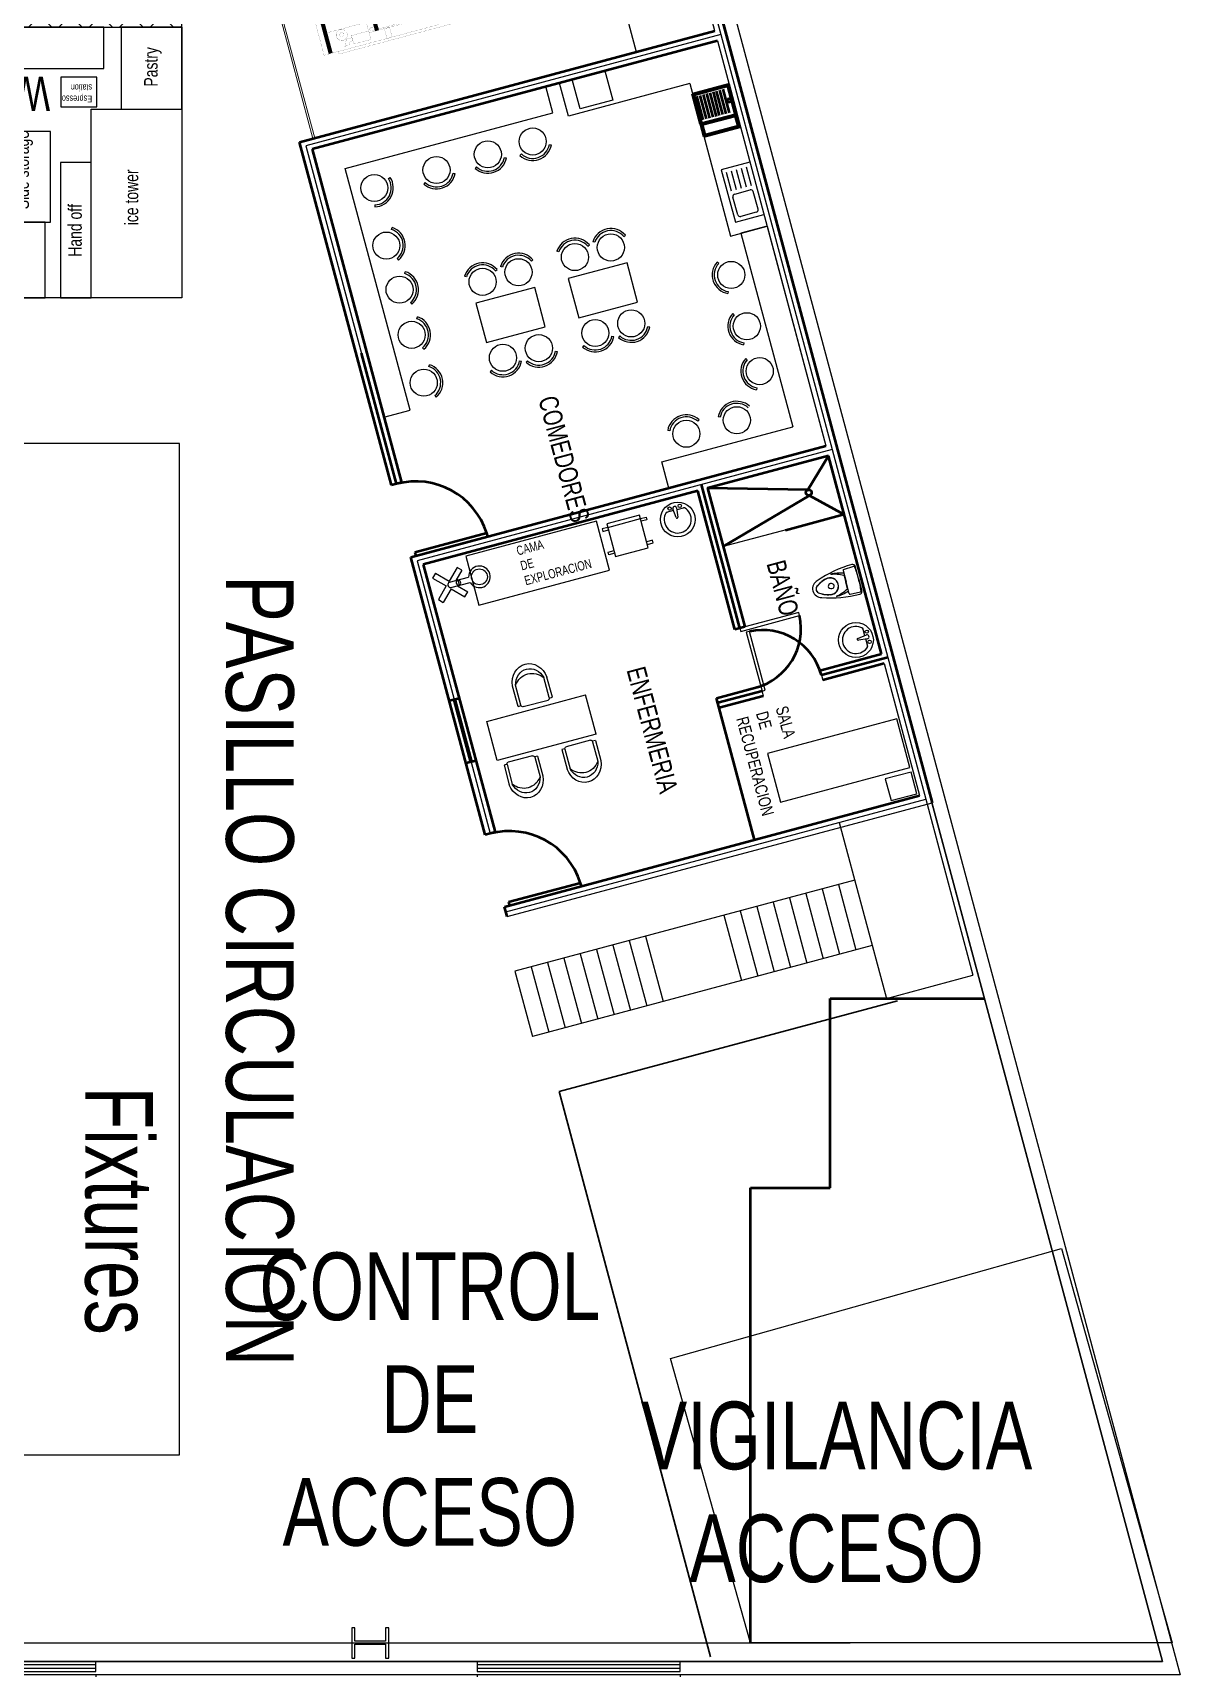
# Model space of a CAD drawing. Header units: millimetres. Extents: x 1263 to 2085, y 1308 to 1444.
# Drawn here: x 1420.18 to 1437.14, y 1354.99 to 1379.16 of the extents above; entities that cross this region are included whole.
import ezdxf
from ezdxf.lldxf.tags import DXFTag

# ---------------------------------------------------------------- set-up
doc = ezdxf.new("R2010")
doc.units = ezdxf.units.MM
doc.linetypes.add('DASHDOT', pattern=[25.4, 12.7, -6.35, 0, -6.35])
for name, color, linetype in [('1- 2', 223, 'Continuous'), ('1- muro de carga', 5, 'Continuous'), ('DIM GENERAL', 1, 'Continuous'), ('ejes', 140, 'DASHDOT'), ('LINEA LIMITE DE ZONIFICACION', 2, 'Continuous'), ('Mezanine', 6, 'Continuous'), ('mobiliario', 8, 'Continuous'), ('MUEBLES', 43, 'Continuous')]:
    doc.layers.add(name, color=color, linetype=linetype)
doc.layers.add('muros', color=5, linetype='Continuous', lineweight=50)
doc.styles.add('ARRAY BASE$0$Standard', font='arial.ttf')
doc.styles.add('ARRAY BASE$0$STYLE1', font='swissc.ttf', dxfattribs={"width": 0.9})
doc.styles.get("Standard").update_dxf_attribs({"font": 'arial.ttf'})
doc.styles.add('TEXTO GENERAL', font='swissc.ttf', dxfattribs={"width": 0.9, "height": 1})
doc.styles.add('TEXTOS', font='romans.shx')
tags = doc.linetypes.add('ARRAY BASE$0$CACHE', pattern=[0.24, 0.12, -0.12]).pattern_tags.tags
tags[6:7] = [DXFTag(74, 4), DXFTag(75, 0), DXFTag(340, '0'), DXFTag(46, 1.0), DXFTag(50, 0.0), DXFTag(44, 0.0), DXFTag(45, 0.0)]
tags[4:5] = [DXFTag(74, 4), DXFTag(75, 0), DXFTag(340, '0'), DXFTag(46, 1.0), DXFTag(50, 0.0), DXFTag(44, 0.0), DXFTag(45, 0.0)]
doc.dimstyles.new('DIM-75P', dxfattribs={"dimtxt": 0.3, "dimasz": 0.3, "dimexe": 0.0675, "dimexo": 0.0468, "dimgap": 0.0375, "dimtad": 0, "dimtih": 1, "dimtoh": 1, "dimzin": 0, "dimdsep": 46, "dimtxsty": 'TEXTOS', "dimcen": 0.3, "dimclrd": 1, "dimclre": 1, "dimclrt": 2, "dimadec": 0, "dimazin": 0, "dimtfac": 1, "dimtmove": 1, "dimatfit": 3, "dimldrblk": 'flecha', "dimfxl": 0.045, "dimtolj": 1, "dimtzin": 0, "dimlwd": -1, "dimlwe": -1, "dimarcsym": 0})

# ---------------------------------------------------------------- blocks, each defined once
blk = doc.blocks.new('malla1x1')
at = {"color": 1, "linetype": 'Continuous', "ltscale": 0.01}
blk.add_lwpolyline([(80.173, 79.605), (0, 79.605), (0, 0), (101.556, 0)], close=True, dxfattribs=at)
blk = doc.blocks.new('planta conjunto')
at = {"layer": '1- 2', "lineweight": 25}
blk.add_lwpolyline([(150.822, 0.502), (150.371, 0.502), (150.371, 0.699), (150.324, 0.699), (150.324, 0.249), (150.371, 0.249), (150.371, 0.454), (150.822, 0.454), (150.822, 0.249), (150.869, 0.249), (150.869, 0.699), (150.822, 0.699), (150.822, 0.502)], dxfattribs=at)
blk.add_lwpolyline([(150.822, 0.502), (150.371, 0.502), (150.371, 0.699), (150.324, 0.699), (150.324, 0.249), (150.371, 0.249), (150.371, 0.454), (150.822, 0.454), (150.822, 0.249), (150.869, 0.249), (150.869, 0.699), (150.822, 0.699), (150.822, 0.502)], dxfattribs=at)
at = {"layer": '1- muro de carga', "lineweight": 25}
blk.add_lwpolyline([(0, 0), (0, 80), (141.082, 80), (162.567, 0)], close=True, dxfattribs=at)
blk.add_lwpolyline([(6.09, 0.197), (0.197, 0.197), (0.197, 79.803), (140.923, 79.803), (162.306, 0.197), (7.291, 0.197)], dxfattribs=at)
at = {"layer": 'ejes'}
blk.add_line((-8.01, 0.474), (162.449, 0.474), dxfattribs=at)
blk.add_blockref('malla1x1', (60.75, 0.197))
blk = doc.blocks.new('*D52')
at = {"layer": 'Defpoints', "color": 0, "ltscale": 0.01, "transparency": 16777216}
for p in [(1.5, 1.243), (-1.5, 0.15), (1.5, 0.15)]:
    blk.add_point(p, dxfattribs=at)
at = {"layer": 'DIM GENERAL', "color": 1, "ltscale": 0.01, "transparency": 16777216}
for p, q in [((-1.5, 0.197), (-1.5, 1.31)), ((-1.4, 1.243), (-0.138, 1.243)), ((1.4, 1.243), (0.137, 1.243)), ((1.5, 0.197), (1.5, 1.31))]:
    blk.add_line(p, q, dxfattribs=at)
for points in [[(-1.4, 1.226), (-1.4, 1.26), (-1.5, 1.243)], [(1.4, 1.226), (1.4, 1.26), (1.5, 1.243)]]:
    blk.add_solid(points, dxfattribs=at)
at = {"layer": 'DIM GENERAL', "color": 2, "ltscale": 0.01, "transparency": 16777216, "insert": (0, 1.243), "char_height": 0.2, "attachment_point": 5, "rotation": 90, "style": 'TEXTOS'}
blk.add_mtext('\\A1;3.00', dxfattribs=at)
blk = doc.blocks.new('flecha')
at = {"ltscale": 6}
for points in [[(-0.021, 0.03), (-0.106, 0.13), (-0.124, 0.055), (-0.124, 0.212)], [(-0.021, -0.03), (-0.106, -0.13), (-0.124, -0.055), (-0.124, -0.212)]]:
    blk.add_hatch(color=256, dxfattribs=at).paths.add_polyline_path(points)
for p, q in [((0.009, -0.017), (-0.137, 0.242)), ((0.009, 0.017), (-0.137, -0.242)), ((-0.127, 0.244), (-0.127, 0.025)), ((-0.127, 0.025), (-0.104, 0.122)), ((0, 0), (-0.104, 0.122)), ((0, 0), (-0.104, -0.122)), ((-0.127, -0.025), (-0.127, -0.244)), ((-0.127, -0.025), (-0.104, -0.122))]:
    blk.add_line(p, q, dxfattribs=at)
for points in [[(-0.021, 0.03), (-0.106, 0.13), (-0.124, 0.055), (-0.124, 0.212)], [(-0.021, -0.03), (-0.106, -0.13), (-0.124, -0.055), (-0.124, -0.212)]]:
    blk.add_lwpolyline(points, close=True, dxfattribs=at)
blk = doc.blocks.new('ARRAY BASE$0$KIOSKO DE ARMADO')
h = blk.add_hatch()
h.set_pattern_fill('ANSI37', color=256, scale=0.1, angle=180)
h.set_pattern_definition([(225, (2482.8771, 1339.67897), (0.224506403, -0.224506403), []), (315, (2482.8771, 1339.67897), (0.224506403, 0.224506403), [])])
h.paths.add_polyline_path([(7.2, 10), (0, 10), (0, 4), (7.2, 4)])
for points in [[(7.2, 10), (0, 10), (0, 4), (7.2, 4)], [(0, 4), (7.2, 4), (7.2, 0), (0, 0)], [(7.2, 4), (7.2, 0), (0, 0), (0, 4)], [(6.05, 3.39), (6.05, 4), (0, 4), (0, 3.39)], [(6.303, 2.79), (7.2, 2.79), (7.2, 4), (6.303, 4)], [(5.943, 2.825), (5.943, 3.265), (5.413, 3.265), (5.413, 2.825)], [(2.26, 2.12), (2.26, 2.84), (0, 2.84), (0, 2.12)], [(2.68, 2.78), (2.26, 2.78), (2.26, 2.12), (2.68, 2.12)], [(5.86, 2.79), (7.2, 2.79), (7.2, 0), (5.86, 0)], [(4.53, 2.46), (4.53, 1.12), (5.26, 1.12), (5.26, 2.46)], [(2.43, 1.12), (2.43, 2.12), (0, 2.12), (0, 1.12)], [(2.43, 1.96), (2.43, 1.12), (4.53, 1.12), (4.53, 1.96)], [(5.41, 0), (5.86, 0), (5.86, 2), (5.41, 2)], [(5.18, 0), (5.18, 1.12), (0, 1.12), (0, 0)]]:
    blk.add_lwpolyline(points, close=True)
at = {"attachment_point": 1, "style": 'TEXTO GENERAL'}
for s, insert, char_height, rotation in [('Kiosko Zenith/LSK', (4.722, 6.152), 0.50733, 180), ('Pastry', (6.643, 3.123), 0.2, 90), ('WIP/Empaque', (5.255, 2.761), 0.50733, 180), ('Espresso\\Pstation', (5.875, 2.891), 0.1, 180), ('Hand sink', (2.424, 2.218), 0.1, 90), ('Comp sink', (1.604, 2.382), 0.2, 180), ('Side storage', (4.741, 1.31), 0.2, 90), ('Storage moduls', (1.942, 1.518), 0.2, 180), ('ice tower', (6.357, 1.074), 0.2, 90), ('Hand off', (5.522, 0.609), 0.2, 90), ('Cold berverage', (3.448, 0.377), 0.2, 180)]:
    blk.add_mtext_dynamic_manual_height_columns(s, width=3.63915, gutter_width=2.537, heights=[0], dxfattribs=dict(at, insert=insert, char_height=char_height, rotation=rotation))
at = {"insert": (2.791, 1.689), "char_height": 0.2, "attachment_point": 1, "style": 'TEXTO GENERAL'}
blk.add_mtext_dynamic_manual_height_columns('Warming & brew', width=3.63915, gutter_width=2.537, heights=[0], dxfattribs=at)
blk = doc.blocks.new('10')
blk.add_blockref('ARRAY BASE$0$KIOSKO DE ARMADO', (-7.021, -38.48))
blk = doc.blocks.new('ARRAY BASE$0$MONTACARGA 1')
at = {"lineweight": 100, "const_width": 0.00187}
for points in [[(9782.598, 92.797), (9782.598, 92.835), (9780.327, 92.835), (9780.327, 92.535), (9781.063, 92.535)], [(9780.28, 92.589), (9780.28, 91.777)], [(9780.564, 92.452), (9781.063, 92.452)], [(9781.033, 92.449), (9781.033, 91.917)], [(9782.714, 92.486), (9782.091, 92.486), (9782.091, 91.88), (9782.714, 91.88)], [(9780.411, 91.97), (9780.308, 91.97)], [(9780.564, 91.916), (9781.063, 91.916)], [(9782.598, 91.57), (9782.598, 91.532), (9780.327, 91.532), (9780.327, 91.832), (9781.063, 91.832)], [(9782.149, 91.842), (9782.437, 91.842), (9782.437, 91.721), (9782.149, 91.721)]]:
    blk.add_lwpolyline(points, dxfattribs=at)
at = {"lineweight": 100}
for points in [[(9780.205, 92.589, 0.00187, 0.00187, 0), (9780.205, 91.777, 0.00187, 0.00187, 0), (9780.306, 91.777, 0.00187, 0.00187, 0), (9780.306, 92.589, 0.00187, 0.00187, 0), (9779.265, 92.589, 0.00187, 0.00187, 0.414), (9779.217, 92.542, 0.00187, 0.00187, 0.414), (9779.265, 92.494, 0.00187, 0.00187, 0), (9780.205, 92.494, 0, 0, 0)], [(9781.277, 92.577, 0.00187, 0.00187, 0), (9781.063, 92.577, 0.00187, 0.00187, 0), (9781.063, 92.627, 0.00187, 0.00187, 0), (9781.277, 92.627, 0, 0, 0), (9781.277, 91.738, 0, 0, 0)], [(9781.277, 91.788, 0.00187, 0.00187, 0), (9781.063, 91.788, 0.00187, 0.00187, 0), (9781.063, 91.738, 0.00187, 0.00187, 0), (9781.953, 91.738, 0.00187, 0.00187, 0), (9781.953, 92.627, 0.00187, 0.00187, 0), (9781.277, 92.627, 0, 0, 0)], [(9780.411, 92.445, 0.00187, 0.00187, 0), (9780.308, 92.445, 0.00187, 0.00187, 0), (9780.308, 92.347, 0.00187, 0.00187, 0), (9780.411, 92.347, 0, 0, 0)], [(9780.411, 91.921, 0.00187, 0.00187, 0), (9780.411, 92.445, 0.00187, 0.00187, 0), (9780.492, 92.445, 0.00187, 0.00187, 0), (9780.492, 91.921, 0.00187, 0.00187, 0), (9780.308, 91.921, 0.00187, 0.00187, 0), (9780.308, 92.018, 0.00187, 0.00187, 0), (9780.411, 92.018, 0, 0, 0)]]:
    blk.add_lwpolyline(points, format="xyseb", dxfattribs=at)
at = {"lineweight": 100, "const_width": 0.00187}
for points in [[(9782.817, 91.57), (9782.817, 92.796), (9781.064, 92.796), (9781.064, 91.57)], [(9782.088, 92.646), (9781.302, 92.646), (9781.302, 91.719), (9782.088, 91.719)], [(9781.777, 92.648), (9781.856, 92.648), (9781.856, 92.797), (9781.777, 92.797)], [(9782.087, 92.749), (9782.351, 92.749), (9782.351, 92.619), (9782.087, 92.619)], [(9782.422, 92.747), (9782.401, 92.705), (9782.354, 92.705), (9782.354, 92.652), (9782.437, 92.652), (9782.486, 92.747)], [(9781.777, 91.569), (9781.856, 91.569), (9781.856, 91.718), (9781.777, 91.718)]]:
    blk.add_lwpolyline(points, close=True, dxfattribs=at)
for points in [[(9781.968, 92.626), (9782.042, 92.626, -0.413), (9782.065, 92.599, -0.362), (9782.042, 92.58), (9781.968, 92.58)], [(9780.331, 91.922), (9780.335, 91.879, 0.134), (9780.447, 91.832), (9780.54, 91.836, 0.259), (9780.564, 91.869), (9780.564, 92.502, 0.388), (9780.527, 92.535, 0.001), (9780.447, 92.535, 0.071), (9780.415, 92.531, 0.105), (9780.331, 92.485), (9780.331, 92.445)], [(9780.203, 91.871), (9779.262, 91.871, 0.414214), (9779.215, 91.824, 0.414), (9779.262, 91.777), (9780.203, 91.777)], [(9781.968, 91.785), (9782.042, 91.785, -0.412), (9782.065, 91.757, -0.362), (9782.042, 91.738), (9781.968, 91.738)], [(9782.145, 91.838, 0.256), (9782.114, 91.777, 0.256), (9782.149, 91.723)], [(9782.222, 91.728, 0.233), (9782.248, 91.785, 0.238), (9782.218, 91.837)]]:
    blk.add_lwpolyline(points, format="xyb", dxfattribs=at)
at = {"lineweight": 100}
for points in [[(9781.969, 91.719), (9781.969, 92.646)], [(9782.714, 92.796), (9782.714, 91.57)], [(9780.411, 92.396), (9780.308, 92.396)]]:
    blk.add_lwpolyline(points, dxfattribs=at)
at = {"lineweight": 100, "const_width": 0.00187}
for points in [[(9782.512, 92.491, 0.325), (9782.57, 92.571, 0.414), (9782.486, 92.655, 0.414), (9782.402, 92.571, 0.414)], [(9782.502, 92.541, 0.275), (9782.52, 92.575, 0.381), (9782.482, 92.605, 0.381), (9782.452, 92.567, 0.381)], [(9780.511, 92.452, 0.413), (9780.533, 92.474, 0.415), (9780.511, 92.495, 0.414), (9780.489, 92.474, 0.414)], [(9780.489, 91.894, 0.414), (9780.511, 91.872, 0.414), (9780.533, 91.894, 0.414), (9780.511, 91.915, 0.414)], [(9782.181, 91.73, 0.414), (9782.233, 91.781, 0.414), (9782.181, 91.833, 0.414), (9782.13, 91.781, 0.414)], [(9782.523, 91.614, 0.414), (9782.573, 91.663, 0.414), (9782.523, 91.713, 0.414), (9782.473, 91.663, 0.414)]]:
    blk.add_lwpolyline(points, format="xyb", close=True, dxfattribs=at)
blk = doc.blocks.new('ARRAY BASE$0$PUERTA TRANSICION')
at = {"color": 1}
for points in [[(-1.5, 0), (1.5, 0), (1.5, 0.15), (-1.5, 0.15)], [(1.5, 0.05), (1.5, 0.1), (-1.5, 0.1), (-1.5, 0.05)]]:
    blk.add_lwpolyline(points, close=True, dxfattribs=at)
at = {"color": 2, "ltscale": 0.01, "insert": (0.263, 1.323), "char_height": 0.2, "attachment_point": 1, "rotation": 90}
blk.add_mtext_dynamic_manual_height_columns('H=3.00', width=0.44515, gutter_width=12.5, heights=[0], dxfattribs=at)
at = {"insert": (-0.529, 0.563), "char_height": 0.2, "attachment_point": 1, "style": 'ARRAY BASE$0$Standard'}
blk.add_mtext_dynamic_manual_height_columns('\\pxqc;PUERTA', width=1.32555, gutter_width=13.918, heights=[0.278], dxfattribs=at)
at = {"layer": 'DIM GENERAL', "ltscale": 0.01}
dim = blk.add_linear_dim(base=(1.5, 1.243), p1=(-1.5, 0.15), p2=(1.5, 0.15), angle=180, dimstyle='DIM-75P', dxfattribs=at)
dim.commit()
dim.dimension.update_dxf_attribs({"geometry": '*D52', "text_midpoint": (0, 1.243)})

msp = doc.modelspace()

# ---------------------------------------------------------------- linework, layer by layer
at = {"color": 5}
for p, q in [((1430.29538, 1379.04524), (1431.90006, 1373.0565)), ((1432.76204, 1369.83956), (1433.28474, 1367.8888)), ((1431.81405, 1369.74084), (1431.85287, 1369.59595)), ((1430.93625, 1369.50563), (1430.97508, 1369.36074))]:
    msp.add_line(p, q, dxfattribs=at)
for p, q in [((1428.15187, 1378.47089), (1428.20017, 1378.48383)), ((1428.20017, 1378.48383), (1428.63484, 1378.6003)), ((1428.63484, 1378.6003), (1428.7513, 1378.16564)), ((1427.86636, 1377.98028), (1427.76283, 1378.36665)), ((1428.09448, 1377.9309), (1427.96333, 1378.42037)), ((1429.8879, 1378.41144), (1428.09448, 1377.9309)), ((1428.26834, 1378.03623), (1428.15187, 1378.47089)), ((1429.8879, 1378.41144), (1430.49159, 1376.15843)), ((1428.7513, 1378.16564), (1428.26834, 1378.03623)), ((1424.79654, 1377.15772), (1427.86636, 1377.98028)), ((1425.75417, 1373.5838), (1424.79654, 1377.15772)), ((1430.49159, 1376.15843), (1431.03023, 1376.30276)), ((1431.03023, 1376.30276), (1430.64386, 1376.19923)), ((1430.64386, 1376.19923), (1431.41016, 1373.33935)), ((1431.03023, 1376.30276), (1431.90006, 1373.0565)), ((1425.3678, 1373.48027), (1425.75417, 1373.5838)), ((1429.47687, 1372.82132), (1431.41016, 1373.33935)), ((1431.51369, 1372.95298), (1429.58039, 1372.43495)), ((1431.90006, 1373.0565), (1431.51369, 1372.95298)), ((1429.58039, 1372.43495), (1429.47687, 1372.82132)), ((1430.15192, 1372.4328), (1431.93888, 1372.91162)), ((1431.93888, 1372.91162), (1432.17182, 1372.04228)), ((1430.38244, 1371.57247), (1430.14951, 1372.44181)), ((1432.17182, 1372.04228), (1430.38244, 1371.57247))]:
    msp.add_line(p, q)
at = {"color": 7, "linetype": 'Continuous'}
for p, q in [((1430.77591, 1377.2519), (1430.35441, 1377.13896)), ((1430.35441, 1377.13896), (1430.56147, 1376.36622)), ((1430.50278, 1376.82298), (1430.4289, 1377.09869)), ((1430.57717, 1376.84291), (1430.50329, 1377.11862)), ((1430.65155, 1376.86284), (1430.57768, 1377.13855)), ((1430.72593, 1376.88278), (1430.65206, 1377.15848)), ((1430.80032, 1376.90271), (1430.72645, 1377.17841)), ((1430.55196, 1376.77995), (1430.78203, 1376.84159)), ((1430.8966, 1376.55449), (1430.82656, 1376.81588)), ((1430.59628, 1376.47402), (1430.52624, 1376.73541)), ((1430.56147, 1376.36622), (1430.98296, 1376.47916)), ((1430.87089, 1376.50995), (1430.64082, 1376.44831))]:
    msp.add_line(p, q, dxfattribs=at)
at = {"color": 85, "true_color": 0x58ba48}
for p, q in [((1431.4978, 1370.59692), (1430.6286, 1370.36402)), ((1430.6286, 1370.36402), (1430.6414, 1370.31568))]:
    msp.add_line(p, q, dxfattribs=at)
at = {"color": 31, "true_color": 0xfecc66}
msp.add_line((1430.72273, 1370.30252), (1430.95563, 1369.43333), dxfattribs=at)
msp.add_line((1430.72273, 1370.30252), (1430.95563, 1369.43333), dxfattribs=at)
at = {"color": 6}
msp.add_line((1432.79372, 1364.89169), (1434.07357, 1365.23462), dxfattribs=at)
at = {"color": 242, "linetype": 'ARRAY BASE$0$CACHE', "lineweight": 30, "true_color": 0xcd2027}
for p, q in [((1432.95622, 1364.85758), (1427.95755, 1363.51819)), ((1427.95755, 1363.51819), (1430.19615, 1355.16365))]:
    msp.add_line(p, q, dxfattribs=at)
at = {"lineweight": 5, "transparency": 33554559}
msp.add_lwpolyline([(1423.82746, 1379.53801), (1424.34509, 1377.60616), (1424.31612, 1377.5984), (1423.79848, 1379.53025)], close=True, dxfattribs=at)
msp.add_lwpolyline([(1419.99899, 1358.14748), (1422.34957, 1358.14748), (1422.34957, 1373.09079), (1419.99899, 1373.09079)], close=True)
msp.add_lwpolyline([(1429.60334, 1359.57155), (1435.37925, 1361.19602), (1437.01848, 1355.36765), (1430.78569, 1355.36765), (1429.60334, 1359.57155)])
at = {"color": 7, "linetype": 'Continuous'}
for centre, start, end in [((1430.79144, 1376.80647), 14.999996, 104.999991), ((1430.56137, 1376.74482), 104.999991, 194.999946), ((1430.86148, 1376.54508), 284.999928, 14.999924), ((1430.63141, 1376.48343), 194.999946, 284.999928)]:
    msp.add_arc(centre, 0.03636, start, end, dxfattribs=at)
at = {"layer": '1- muro de carga', "lineweight": 25}
msp.add_lwpolyline([(1274.5697, 1354.89372), (1274.5697, 1434.89372), (1415.65193, 1434.89372), (1437.13692, 1354.89372)], close=True, dxfattribs=at)
msp.add_lwpolyline([(1280.65975, 1355.0912), (1274.76717, 1355.0912), (1274.76717, 1434.69625), (1415.49241, 1434.69625), (1436.87568, 1355.0912), (1281.8604, 1355.0912)], dxfattribs=at)
at = {"layer": 'Mezanine', "color": 6, "ltscale": 2}
for p, q in [((1428.70491, 1385.27073), (1430.34842, 1379.1371)), ((1430.34842, 1379.1371), (1424.21479, 1377.4936)), ((1430.34842, 1379.1371), (1430.77547, 1377.54332)), ((1430.77547, 1377.54332), (1431.17664, 1376.04614)), ((1431.17664, 1376.04614), (1431.99192, 1373.00347)), ((1431.99192, 1373.00347), (1425.85829, 1371.35997)), ((1431.99192, 1373.00347), (1432.61308, 1370.68525)), ((1425.85829, 1371.35997), (1426.40828, 1369.30738)), ((1432.61308, 1370.68525), (1433.3766, 1367.83577)), ((1426.40828, 1369.30738), (1426.65522, 1368.38577)), ((1426.65522, 1368.38577), (1426.93886, 1367.32723)), ((1427.17052, 1366.17286), (1433.3766, 1367.83577)), ((1433.3766, 1367.83577), (1434.07357, 1365.23462))]:
    msp.add_line(p, q, dxfattribs=at)
at = {"layer": 'Mezanine', "ltscale": 2}
for p, q in [((1424.21479, 1377.4936), (1425.55484, 1372.49246)), ((1432.09675, 1367.49283), (1432.79372, 1364.89169)), ((1432.32553, 1366.639), (1427.30272, 1365.29314)), ((1431.60109, 1366.44489), (1431.85991, 1365.47896)), ((1431.84257, 1366.50959), (1432.10139, 1365.54367)), ((1432.08405, 1366.5743), (1432.34287, 1365.60837)), ((1430.63516, 1366.18607), (1430.89398, 1365.22014)), ((1430.87664, 1366.25077), (1431.13546, 1365.28485)), ((1431.11812, 1366.31548), (1431.37694, 1365.34955)), ((1431.3596, 1366.38018), (1431.61842, 1365.41426)), ((1430.39368, 1366.12136), (1430.6525, 1365.15544)), ((1432.58435, 1365.67308), (1427.56154, 1364.32722)), ((1428.7516, 1365.68137), (1429.01042, 1364.71544)), ((1428.99309, 1365.74608), (1429.25191, 1364.78015)), ((1429.23457, 1365.81078), (1429.49339, 1364.84485)), ((1428.02716, 1365.48726), (1428.28598, 1364.52133)), ((1428.26864, 1365.55196), (1428.52746, 1364.58604)), ((1428.51012, 1365.61667), (1428.76894, 1364.65074)), ((1427.30272, 1365.29314), (1427.56154, 1364.32722)), ((1427.5442, 1365.35785), (1427.80302, 1364.39192)), ((1427.78568, 1365.42255), (1428.0445, 1364.45663))]:
    msp.add_line(p, q, dxfattribs=at)
at = {"layer": 'Mezanine', "color": 7, "ltscale": 2}
for p, q in [((1426.90139, 1371.71712), (1425.83888, 1371.43242)), ((1428.28608, 1366.54941), (1427.22356, 1366.26471))]:
    msp.add_line(p, q, dxfattribs=at)
at = {"layer": 'Mezanine', "color": 85, "ltscale": 2, "true_color": 0x58ba48}
for p, q in [((1430.6414, 1370.31568), (1431.51074, 1370.54862)), ((1431.51074, 1370.54862), (1431.4978, 1370.59692))]:
    msp.add_line(p, q, dxfattribs=at)
at = {"layer": 'Mezanine', "color": 31, "ltscale": 2, "true_color": 0xfecc66}
for p, q in [((1430.77102, 1370.31546), (1430.72273, 1370.30252)), ((1431.00396, 1369.44613), (1430.77102, 1370.31546)), ((1430.95566, 1369.43319), (1431.00396, 1369.44613))]:
    msp.add_line(p, q, dxfattribs=at)
at = {"layer": 'Mezanine', "color": 5, "ltscale": 2}
msp.add_line((1427.18994, 1366.10041), (1433.46845, 1367.78274), dxfattribs=at)
at = {"layer": 'Mezanine', "color": 7, "ltscale": 2}
msp.add_lwpolyline([(1430.25656, 1379.19013), (1429.4801, 1382.08791), (1428.32099, 1381.77733), (1429.09745, 1378.87955)], close=True, dxfattribs=at)
at = {"layer": 'mobiliario', "color": 7}
for p, q in [((1427.1495, 1377.32143), (1427.17902, 1377.31613)), ((1427.39918, 1377.37126), (1427.379, 1377.34906)), ((1427.81343, 1377.51211), (1427.84296, 1377.50681)), ((1426.39154, 1377.09028), (1426.42107, 1377.08498)), ((1426.73525, 1377.18059), (1426.71507, 1377.15839)), ((1425.43461, 1377.00831), (1425.45952, 1377.02502)), ((1425.9773, 1376.94944), (1425.95712, 1376.92724)), ((1425.23454, 1376.6192), (1425.23544, 1376.58921)), ((1425.48015, 1376.25595), (1425.48928, 1376.28453)), ((1428.48375, 1376.06596), (1428.45517, 1376.07509)), ((1428.91292, 1376.15111), (1428.93584, 1376.17046)), ((1425.56529, 1375.82678), (1425.58464, 1375.80386)), ((1427.95254, 1375.92362), (1427.92396, 1375.93276)), ((1428.38171, 1376.00877), (1428.40463, 1376.02812)), ((1425.67536, 1375.60359), (1425.68449, 1375.63217)), ((1427.01704, 1375.64311), (1427.03997, 1375.66246)), ((1427.11908, 1375.7003), (1427.09051, 1375.70943)), ((1427.54825, 1375.78545), (1427.57118, 1375.8048)), ((1428.96105, 1375.76306), (1428.09172, 1375.53012)), ((1428.96105, 1375.76306), (1428.09172, 1375.53012)), ((1429.11634, 1375.1835), (1428.96105, 1375.76306)), ((1429.11634, 1375.1835), (1428.96105, 1375.76306)), ((1430.31536, 1375.75235), (1430.29316, 1375.77253)), ((1426.58787, 1375.55796), (1426.5593, 1375.5671)), ((1427.59639, 1375.3974), (1426.72706, 1375.16446)), ((1427.59639, 1375.3974), (1426.72706, 1375.16446)), ((1427.75168, 1374.81784), (1427.59639, 1375.3974)), ((1427.75168, 1374.81784), (1427.59639, 1375.3974)), ((1428.09172, 1375.53012), (1428.24701, 1374.95056)), ((1428.09172, 1375.53012), (1428.24701, 1374.95056)), ((1425.7605, 1375.17442), (1425.77985, 1375.1515)), ((1426.72706, 1375.16446), (1426.88235, 1374.5849)), ((1426.72706, 1375.16446), (1426.88235, 1374.5849)), ((1428.24701, 1374.95056), (1429.11634, 1375.1835)), ((1428.24701, 1374.95056), (1429.11634, 1375.1835)), ((1430.4562, 1375.33811), (1430.4509, 1375.30858)), ((1425.85408, 1374.93659), (1425.86321, 1374.96517)), ((1430.54651, 1374.9944), (1430.52431, 1375.01458)), ((1426.88235, 1374.5849), (1427.75168, 1374.81784)), ((1426.88235, 1374.5849), (1427.75168, 1374.81784)), ((1428.73747, 1374.68103), (1428.767, 1374.67574)), ((1428.85444, 1374.68253), (1428.83426, 1374.66033)), ((1429.26868, 1374.82337), (1429.29821, 1374.81808)), ((1425.93922, 1374.50742), (1425.95857, 1374.4845)), ((1427.90402, 1374.45771), (1427.93355, 1374.45241)), ((1428.32323, 1374.54019), (1428.30304, 1374.51799)), ((1430.68735, 1374.58015), (1430.68205, 1374.55062)), ((1426.03349, 1374.22893), (1426.04262, 1374.2575)), ((1426.95856, 1374.17453), (1426.93838, 1374.15233)), ((1427.37281, 1374.31537), (1427.40234, 1374.31008)), ((1427.48977, 1374.31687), (1427.46959, 1374.29467)), ((1430.73718, 1374.33047), (1430.71498, 1374.35065)), ((1430.87803, 1373.91622), (1430.87273, 1373.88669)), ((1426.11864, 1373.79976), (1426.13799, 1373.77683)), ((1430.0053, 1373.42178), (1430.02549, 1373.44398)), ((1430.33709, 1373.48083), (1430.30756, 1373.48613))]:
    msp.add_line(p, q, dxfattribs=at)
at = {"layer": 'mobiliario'}
msp.add_line((1429.59106, 1373.28093), (1429.56153, 1373.28623), dxfattribs=at)
at = {"layer": 'mobiliario', "color": 7}
for centre in [(1427.56735, 1377.55624), (1426.90342, 1377.36557), (1426.14547, 1377.13442), (1425.22696, 1376.86908), (1425.40403, 1376.01782), (1428.72188, 1375.98985), (1427.35721, 1375.62419), (1428.19067, 1375.84751), (1426.826, 1375.48185), (1430.50034, 1375.58418), (1425.59924, 1375.36546), (1425.77796, 1374.69846), (1428.4914, 1374.72517), (1429.02261, 1374.86751), (1430.73149, 1374.82623), (1427.65794, 1374.50185), (1427.12673, 1374.35951), (1425.95738, 1373.9908), (1430.92216, 1374.16229), (1429.83713, 1373.2368), (1430.58316, 1373.43669)]:
    msp.add_circle(centre, 0.2, dxfattribs=at)
for centre, radius, start, end in [((1426.90342, 1377.36557), 0.28, 227.725104, 349.831473), ((1426.90342, 1377.36557), 0.25, 227.725104, 349.831473), ((1427.56735, 1377.55624), 0.28, 227.725104, 349.831473), ((1427.56735, 1377.55624), 0.25, 227.725104, 349.831473), ((1426.14547, 1377.13442), 0.28, 227.725104, 349.831473), ((1426.14547, 1377.13442), 0.25, 227.725104, 349.831473), ((1425.22696, 1376.86908), 0.25, 271.73563, 33.841999), ((1425.22696, 1376.86908), 0.28, 271.73563, 33.841999), ((1425.40403, 1376.01782), 0.25, 310.168527, 72.274896), ((1425.40403, 1376.01782), 0.28, 310.168527, 72.274896), ((1428.19067, 1375.84751), 0.28, 40.168527, 162.274896), ((1428.19067, 1375.84751), 0.25, 40.168527, 162.274896), ((1428.72188, 1375.98985), 0.28, 40.168527, 162.274896), ((1428.72188, 1375.98985), 0.25, 40.168527, 162.274896), ((1427.35721, 1375.62419), 0.28, 40.168527, 162.274896), ((1427.35721, 1375.62419), 0.25, 40.168527, 162.274896), ((1425.59924, 1375.36546), 0.25, 310.168527, 72.274896), ((1425.59924, 1375.36546), 0.28, 310.168527, 72.274896), ((1426.826, 1375.48185), 0.28, 40.168527, 162.274896), ((1426.826, 1375.48185), 0.25, 40.168527, 162.274896), ((1430.50034, 1375.58418), 0.28, 137.725104, 259.831473), ((1430.50034, 1375.58418), 0.25, 137.725104, 259.831473), ((1425.77796, 1374.69846), 0.25, 310.168527, 72.274896), ((1425.77796, 1374.69846), 0.28, 310.168527, 72.274896), ((1430.73149, 1374.82623), 0.28, 137.725104, 259.831473), ((1430.73149, 1374.82623), 0.25, 137.725104, 259.831473), ((1428.4914, 1374.72517), 0.28, 227.725104, 349.831473), ((1428.4914, 1374.72517), 0.25, 227.725104, 349.831473), ((1429.02261, 1374.86751), 0.28, 227.725104, 349.831473), ((1429.02261, 1374.86751), 0.25, 227.725104, 349.831473), ((1427.65794, 1374.50185), 0.28, 227.725104, 349.831473), ((1427.65794, 1374.50185), 0.25, 227.725104, 349.831473), ((1425.95738, 1373.9908), 0.25, 310.168527, 72.274896), ((1425.95738, 1373.9908), 0.28, 310.168527, 72.274896), ((1427.12673, 1374.35951), 0.28, 227.725104, 349.831473), ((1427.12673, 1374.35951), 0.25, 227.725104, 349.831473), ((1430.92216, 1374.16229), 0.28, 137.725104, 259.831473), ((1430.92216, 1374.16229), 0.25, 137.725104, 259.831473), ((1430.58316, 1373.43669), 0.28, 47.725104, 169.831473), ((1430.58316, 1373.43669), 0.25, 47.725104, 169.831473), ((1429.83713, 1373.2368), 0.28, 47.725104, 169.831473), ((1429.83713, 1373.2368), 0.25, 47.725104, 169.831473)]:
    msp.add_arc(centre, radius, start, end, dxfattribs=at)
at = {"layer": 'MUEBLES', "color": 7}
for p, q in [((1429.14603, 1372.03377), (1428.66307, 1371.90436)), ((1429.27544, 1371.5508), (1429.14603, 1372.03377)), ((1429.64857, 1372.10133), (1429.53821, 1372.07176)), ((1429.68694, 1371.99981), (1429.63842, 1372.12819)), ((1429.69362, 1372.14298), (1429.71122, 1372.00631)), ((1429.80862, 1372.14421), (1429.6973, 1372.11439)), ((1428.66307, 1371.90436), (1428.79248, 1371.42139)), ((1428.79248, 1371.42139), (1429.27544, 1371.5508)), ((1432.16041, 1371.2312), (1432.3109, 1371.2801)), ((1432.3822, 1371.09551), (1432.3331, 1371.27875)), ((1432.15284, 1371.21727), (1432.19865, 1371.04633)), ((1432.16923, 1371.13832), (1432.1942, 1371.04514)), ((1432.21917, 1370.95196), (1432.1942, 1371.04514)), ((1432.24445, 1370.87539), (1432.19865, 1371.04633)), ((1432.3822, 1371.09551), (1432.43129, 1370.91228)), ((1432.25796, 1370.86711), (1432.41274, 1370.90001)), ((1432.37329, 1370.21303), (1432.50103, 1370.2632)), ((1432.47431, 1370.2527), (1432.44332, 1370.36267)), ((1432.51653, 1370.2082), (1432.38011, 1370.18884)), ((1432.51925, 1370.09323), (1432.48799, 1370.20415)), ((1427.81073, 1369.33785), (1427.7318, 1369.63243)), ((1427.85719, 1369.34344), (1427.77739, 1369.64125)), ((1426.88801, 1368.98547), (1428.34914, 1369.37698)), ((1427.35011, 1369.20757), (1427.26946, 1369.50855)), ((1427.39313, 1369.22596), (1427.3142, 1369.52054)), ((1427.42625, 1369.20377), (1427.79314, 1369.30208)), ((1427.81201, 1369.33134), (1427.85719, 1369.34344)), ((1428.50443, 1368.79742), (1428.34914, 1369.37698)), ((1427.35011, 1369.20757), (1427.39485, 1369.21956)), ((1427.04331, 1368.40591), (1426.88801, 1368.98547)), ((1428.50443, 1368.79742), (1427.04331, 1368.40591)), ((1428.04105, 1368.58184), (1427.99678, 1368.56998)), ((1428.04231, 1368.57546), (1428.11966, 1368.28676)), ((1428.4191, 1368.70685), (1428.05955, 1368.61051)), ((1428.49372, 1368.70313), (1428.44987, 1368.69139)), ((1428.45155, 1368.68511), (1428.52891, 1368.39642)), ((1428.49372, 1368.70313), (1428.57276, 1368.40817)), ((1427.18717, 1368.35305), (1427.1429, 1368.34118)), ((1427.1429, 1368.34118), (1427.2211, 1368.04932)), ((1427.18843, 1368.34666), (1427.26578, 1368.05797)), ((1427.56522, 1368.47806), (1427.20567, 1368.38172)), ((1427.63985, 1368.47434), (1427.596, 1368.46259)), ((1427.59768, 1368.45632), (1427.67503, 1368.16763)), ((1427.63985, 1368.47434), (1427.71888, 1368.17938)), ((1427.99678, 1368.56998), (1428.07498, 1368.27812))]:
    msp.add_line(p, q, dxfattribs=at)
for points in [[(1428.6767, 1371.85348), (1429.15966, 1371.98289)], [(1429.15966, 1371.98289), (1429.24489, 1372.00573), (1429.2553, 1371.96689), (1429.17007, 1371.94405)], [(1428.6767, 1371.85348), (1428.59146, 1371.83064), (1428.60187, 1371.7918), (1428.68711, 1371.81464)], [(1428.77884, 1371.47227), (1428.69361, 1371.44943), (1428.6832, 1371.48827), (1428.76844, 1371.51111)], [(1429.26181, 1371.60168), (1429.34704, 1371.62452), (1429.33663, 1371.66336), (1429.2514, 1371.64052)], [(1426.44816, 1371.26222), (1426.33134, 1371.05988)], [(1426.52035, 1371.22053), (1426.44816, 1371.26222)], [(1426.129, 1371.1767), (1426.08732, 1371.1045)], [(1426.08732, 1371.1045), (1426.28965, 1370.98768)], [(1426.129, 1371.1767), (1426.33134, 1371.05988)], [(1426.3358, 1371.0432), (1426.61938, 1371.11919)], [(1426.35738, 1370.96268), (1426.64266, 1371.03912)], [(1426.52035, 1371.22053), (1426.433, 1371.06925)], [(1426.45458, 1370.98872), (1426.60587, 1370.90138)], [(1426.45851, 1371.07608), (1426.48009, 1370.99556)], [(1426.28965, 1370.98768), (1426.17283, 1370.78535)], [(1426.17283, 1370.78535), (1426.24503, 1370.74366)], [(1426.36185, 1370.946), (1426.24503, 1370.74366)], [(1426.36185, 1370.946), (1426.56419, 1370.82918)], [(1426.56419, 1370.82918), (1426.60587, 1370.90138)]]:
    msp.add_lwpolyline(points, dxfattribs=at)
for points in [[(1426.7711, 1370.70316), (1428.70295, 1371.2208), (1428.50883, 1371.94524), (1426.57698, 1371.4276)], [(1432.94806, 1369.02368), (1431.03552, 1368.51122), (1431.2277, 1367.79402), (1433.14023, 1368.30648)], [(1433.15881, 1368.23713), (1432.77722, 1368.13488), (1432.86304, 1367.81461), (1433.24463, 1367.91685)]]:
    msp.add_lwpolyline(points, close=True, dxfattribs=at)
for centre, radius in [((1429.71039, 1371.97), 0.25714), ((1429.58943, 1372.13075), 0.02401), ((1429.7399, 1372.17107), 0.02526), ((1426.77893, 1371.12215), 0.11789), ((1432.34378, 1370.1892), 0.25714), ((1432.50296, 1370.31222), 0.02401), ((1432.54522, 1370.16228), 0.02526)]:
    msp.add_circle(centre, radius, dxfattribs=at)
for centre, radius, start, end in [((1429.71039, 1371.97), 0.2, 149.415309, 60.584691), ((1429.55739, 1372.04732), 0.02857, 105, 153.189685), ((1429.66602, 1372.13558), 0.02857, 15, 195), ((1429.69827, 1372.00285), 0.0134, 195, 15), ((1429.80423, 1372.11346), 0.02857, 56.810315, 105), ((1426.77893, 1371.12215), 0.15957, 211.355108, 181.065175), ((1432.74573, 1369.64441), 1.72217, 105.537294, 124.440617), ((1432.16397, 1371.22025), 0.01151, 108, 195), ((1432.29751, 1371.26921), 0.03684, 15, 110.821003), ((1432.31431, 1371.26959), 0.01105, 20.843869, 108), ((1430.61197, 1370.62143), 1.83261, 14.992406, 20.843869), ((1426.35622, 1371.00552), 0.04286, 118.449161, 271.550839), ((1426.47893, 1371.0384), 0.04286, 118.449161, 271.550839), ((1426.45967, 1371.03324), 0.04286, 298.449161, 91.550839), ((1431.82793, 1370.947), 0.12618, 153.040116, 195), ((1431.85199, 1370.93362), 0.1537, 121.472322, 152.66237), ((1431.81815, 1370.94438), 0.06447, 133.33343, 195), ((1431.81815, 1370.94438), 0.06309, 128.483564, 195), ((1432.06936, 1370.7456), 0.38426, 112.295202, 140.256158), ((1432.07282, 1370.73985), 0.38842, 113.240146, 139.178429), ((1431.96288, 1370.98316), 0.12434, 15, 119.856897), ((1431.96288, 1370.98316), 0.12158, 15, 117.751986), ((1431.97844, 1370.98133), 0.04278, 45.041436, 199.751713), ((1431.96288, 1370.98316), 0.12434, 270.143103, 15), ((1431.96288, 1370.98316), 0.12158, 272.248014, 15), ((1432.12162, 1370.52955), 0.64893, 86.290609, 103.536327), ((1432.03913, 1370.68485), 0.47515, 74.716462, 98.224368), ((1431.98956, 1370.98353), 0.03397, 302.309956, 55.759638), ((1432.16256, 1371.13653), 0.00691, 15, 74.716462), ((1430.61209, 1370.62096), 1.83261, 9.156131, 15.007594), ((1431.82793, 1370.947), 0.12618, 195, 236.959884), ((1431.81815, 1370.94438), 0.06447, 195, 256.66657), ((1431.81815, 1370.94438), 0.06309, 195, 261.516436), ((1431.84208, 1370.97061), 0.1537, 237.33763, 268.527678), ((1431.93631, 1371.24213), 0.38426, 249.743842, 277.704798), ((1431.93644, 1371.24884), 0.38842, 250.821571, 276.759854), ((1431.97147, 1372.53397), 1.72217, 265.559383, 284.462706), ((1431.98129, 1371.00895), 0.06024, 224.303927, 296.025825), ((1431.87976, 1371.27963), 0.47515, 291.775632, 315.283538), ((1431.87355, 1371.45537), 0.64893, 286.463673, 303.709391), ((1432.21249, 1370.95018), 0.00691, 315.283538, 15), ((1432.25557, 1370.87837), 0.01151, 195, 282), ((1432.39571, 1370.90274), 0.03684, 279.178997, 15), ((1432.41044, 1370.91082), 0.01105, 282, 9.156131), ((1432.34378, 1370.1892), 0.2, 60.154044, 331.323427), ((1432.41912, 1370.34319), 0.02857, 15.738735, 63.92842), ((1432.50878, 1370.2357), 0.02857, 285.738735, 105.738735), ((1432.37647, 1370.20174), 0.0134, 105.738735, 285.738735), ((1432.48844, 1370.09722), 0.02857, 327.54905, 15.738735)]:
    msp.add_arc(centre, radius, start, end, dxfattribs=at)
at = {"layer": 'MUEBLES', "color": 7, "extrusion": (0, 0, -1)}
for centre, major_axis, start_param, end_param in [((1427.53243, 1369.54063), (0.07818, -0.29178), 1.69383332, 4.60028491), ((1427.54043, 1369.51143), (0.06627, -0.24734), 1.83694126, 4.44624405), ((1427.5768, 1369.37572), (0.08356, -0.31185), 2.27024752, 4.01293779), ((1427.78538, 1369.33106), (0.00776, -0.02898), 4.71238898, 6.28318531), ((1427.41849, 1369.23275), (0.00776, -0.02898), 0, 1.57079633), ((1428.06715, 1368.58211), (-0.00761, 0.0284), 4.71238898, 6.28318531), ((1428.4267, 1368.67845), (-0.00761, 0.0284), 0, 1.57079633), ((1427.21328, 1368.35332), (-0.00761, 0.0284), 4.71238898, 6.28318531), ((1427.57283, 1368.44966), (-0.00761, 0.0284), 0, 1.57079633), ((1428.31504, 1368.37673), (-0.07662, 0.28595), 1.69383332, 4.60028491), ((1428.27156, 1368.53835), (-0.08189, 0.30562), 2.27024752, 4.01293779), ((1428.3072, 1368.40535), (-0.06495, 0.24239), 1.83694126, 4.44624405), ((1427.46117, 1368.14793), (-0.07662, 0.28595), 1.69383332, 4.60028491), ((1427.41769, 1368.30955), (-0.08189, 0.30562), 2.27024752, 4.01293779), ((1427.45333, 1368.17655), (-0.06495, 0.24239), 1.83694126, 4.44624405)]:
    msp.add_ellipse(centre, major_axis=major_axis, ratio=0.875, start_param=start_param, end_param=end_param, dxfattribs=at)
at = {"layer": 'muros', "ltscale": 2}
for p, q in [((1428.75795, 1385.36259), (1433.46845, 1367.78274)), ((1424.12293, 1377.54663), (1430.25656, 1379.19013)), ((1430.29538, 1379.04524), (1424.30664, 1377.44057)), ((1425.48173, 1372.47552), (1424.12293, 1377.54663)), ((1424.30664, 1377.44057), (1425.62662, 1372.51435)), ((1425.55418, 1372.49493), (1425.03654, 1374.42679)), ((1425.76643, 1371.413), (1431.90006, 1373.0565)), ((1425.76643, 1371.413), (1431.90006, 1373.0565)), ((1431.93888, 1372.91162), (1430.15192, 1372.4328)), ((1431.93888, 1372.91162), (1430.15192, 1372.4328)), ((1432.72322, 1369.98445), (1431.93888, 1372.91162)), ((1425.62662, 1372.51435), (1425.48173, 1372.47552)), ((1430.00703, 1372.39398), (1425.95014, 1371.30694)), ((1430.00703, 1372.39398), (1425.95014, 1371.30694)), ((1430.55616, 1370.34461), (1430.00703, 1372.39398)), ((1430.15192, 1372.4328), (1430.70105, 1370.38343)), ((1425.76643, 1371.413), (1426.82895, 1371.6977)), ((1426.86641, 1367.30782), (1425.76643, 1371.413)), ((1425.95014, 1371.30694), (1427.0113, 1367.34664)), ((1430.70105, 1370.38343), (1430.55616, 1370.34461)), ((1431.81105, 1369.74004), (1432.72322, 1369.98445)), ((1432.76204, 1369.83956), (1431.85287, 1369.59595)), ((1430.28425, 1369.33093), (1430.93625, 1369.50563)), ((1430.84578, 1367.23528), (1430.28425, 1369.33093)), ((1430.97508, 1369.36074), (1430.32308, 1369.18604)), ((1427.15111, 1366.2453), (1433.28474, 1367.8888)), ((1427.15111, 1366.2453), (1433.28474, 1367.8888)), ((1427.0113, 1367.34664), (1426.86641, 1367.30782)), ((1427.18994, 1366.10041), (1427.15111, 1366.2453)), ((1431.96088, 1362.0912), (1431.96088, 1364.8912)), ((1431.96088, 1364.8912), (1434.24324, 1364.8912)), ((1430.78569, 1355.36765), (1430.78569, 1362.0912)), ((1430.78569, 1362.0912), (1431.96088, 1362.0912))]:
    msp.add_line(p, q, dxfattribs=at)
at = {"layer": 'muros', "color": 7, "ltscale": 2}
for p, q in [((1429.92873, 1378.25907), (1430.45999, 1378.40142)), ((1430.04779, 1377.81475), (1429.92873, 1378.25907)), ((1429.92873, 1378.25907), (1430.04779, 1377.81475)), ((1429.95322, 1378.24493), (1430.44585, 1378.37693)), ((1430.06711, 1377.81992), (1429.95322, 1378.24493)), ((1430.08645, 1378.25), (1430.17984, 1377.90147)), ((1430.13475, 1378.26294), (1430.22814, 1377.91441)), ((1430.18305, 1378.27588), (1430.27643, 1377.92735)), ((1430.23134, 1378.28882), (1430.32473, 1377.94029)), ((1430.27964, 1378.30176), (1430.37303, 1377.95323)), ((1430.32793, 1378.3147), (1430.42132, 1377.96617)), ((1430.37623, 1378.32764), (1430.46962, 1377.97911)), ((1430.44585, 1378.37693), (1430.55973, 1377.95192)), ((1430.45999, 1378.40142), (1430.57905, 1377.9571)), ((1429.98986, 1378.22412), (1430.08325, 1377.87559)), ((1430.03816, 1378.23706), (1430.13155, 1377.88853)), ((1430.57905, 1377.9571), (1430.04779, 1377.81475)), ((1430.04779, 1377.81475), (1430.09696, 1377.63122)), ((1430.5649, 1377.9326), (1430.07228, 1377.8006)), ((1430.07228, 1377.8006), (1430.1111, 1377.65572)), ((1430.09696, 1377.63122), (1430.62822, 1377.77357)), ((1430.1111, 1377.65572), (1430.60373, 1377.78771)), ((1430.60373, 1377.78771), (1430.5649, 1377.9326)), ((1430.62822, 1377.77357), (1430.57905, 1377.9571)), ((1431.63513, 1372.40824), (1431.93888, 1372.91162)), ((1431.63513, 1372.40824), (1430.15192, 1372.4328)), ((1431.65707, 1372.32634), (1430.38244, 1371.57247)), ((1431.65707, 1372.32634), (1432.17182, 1372.04228)), ((1432.17182, 1372.04228), (1431.30249, 1371.80935)), ((1426.88845, 1371.76541), (1425.82594, 1371.48071)), ((1426.90139, 1371.71712), (1426.88845, 1371.76541)), ((1425.82594, 1371.48071), (1425.83888, 1371.43242)), ((1428.27314, 1366.59771), (1427.21062, 1366.31301)), ((1428.28608, 1366.54941), (1428.27314, 1366.59771)), ((1427.21062, 1366.31301), (1427.22356, 1366.26471))]:
    msp.add_line(p, q, dxfattribs=at)
at = {"layer": 'muros', "color": 6, "ltscale": 2}
for p, q in [((1430.6286, 1370.36402), (1430.06006, 1372.48583)), ((1432.81507, 1369.93142), (1431.83346, 1369.66839)), ((1430.95566, 1369.43319), (1430.30366, 1369.25849))]:
    msp.add_line(p, q, dxfattribs=at)
at = {"layer": 'muros', "color": 5, "ltscale": 2}
for p, q in [((1426.48072, 1369.32679), (1426.33583, 1369.28797)), ((1426.72767, 1368.40518), (1426.58278, 1368.36636))]:
    msp.add_line(p, q, dxfattribs=at)
at = {"layer": 'muros', "color": 4, "ltscale": 2}
for p, q in [((1426.40152, 1369.30557), (1426.64846, 1368.38396)), ((1426.41504, 1369.30919), (1426.66198, 1368.38758))]:
    msp.add_line(p, q, dxfattribs=at)
at = {"layer": 'muros', "color": 7, "ltscale": 2}
for centre, radius in [((1430.4695, 1378.16586), 0.0265), ((1431.6461, 1372.36729), 0.0424)]:
    msp.add_circle(centre, radius, dxfattribs=at)
for centre in [(1425.83918, 1371.43127), (1427.22387, 1366.26356)]:
    msp.add_arc(centre, 1.10119, 17.66444, 105, dxfattribs=at)
at = {"layer": 'muros', "color": 85, "ltscale": 2, "true_color": 0x58ba48}
msp.add_arc((1430.6309, 1370.35621), 0.90063, 285, 12.33556, dxfattribs=at)
at = {"layer": 'muros', "color": 31, "ltscale": 2, "true_color": 0xfecc66}
msp.add_arc((1430.96343, 1369.43563), 0.90063, 15, 102.33556, dxfattribs=at)

# ---------------------------------------------------------------- block references
for name, p in [('planta conjunto', (1274.5697, 1354.89372)), ('10', (1422.20165, 1413.72402))]:
    msp.add_blockref(name, p)
for name, p, rotation in [('ARRAY BASE$0$MONTACARGA 1', (10849.9422, 4000.44309), 194.9999999999999), ('ARRAY BASE$0$PUERTA TRANSICION', (1419.60834, 1355.09372), 180), ('ARRAY BASE$0$PUERTA TRANSICION', (1428.24419, 1355.09372), 180)]:
    msp.add_blockref(name, p, dxfattribs=dict(rotation=rotation))

# ---------------------------------------------------------------- texts
at = {"attachment_point": 1}
for s, width, gutter_width, heights, insert, char_height, rotation, style in [('COMEDORES', 0.2826777, 1.41339, [0], (1427.92056, 1373.82287), 0.282678, 285, 'ARRAY BASE$0$STYLE1'), ('CAMA DE EXPLORACION', 0.3553179, 0.68398, [0], (1427.3122, 1371.56833), 0.1367961, 15, 'ARRAY BASE$0$STYLE1'), ('BAÑO', 0.7342347, 1.41339, [0], (1431.29262, 1371.39291), 0.282678, 285, 'ARRAY BASE$0$STYLE1'), ('ENFERMERIA', 0.7342347, 1.41339, [0], (1429.22471, 1369.81981), 0.282678, 285, 'ARRAY BASE$0$STYLE1'), ('SALA DE RECUPERACION', 0.4707601, 0.9062, [0], (1431.33084, 1369.22993), 0.1812409, 285, 'ARRAY BASE$0$STYLE1'), ('\\pxqc;Fixtures', 5.4818667, 12.5, [0.99597], (1421.95496, 1364.49607), 1, 270, 'TEXTO GENERAL')]:
    msp.add_mtext_dynamic_manual_height_columns(s, width=width, gutter_width=gutter_width, heights=heights, dxfattribs=dict(at, insert=insert, char_height=char_height, rotation=rotation, style=style))
at = {"char_height": 1, "attachment_point": 1, "style": 'ARRAY BASE$0$STYLE1'}
for s, heights, insert in [('\\pxqc;CONTROL DE ACCESO', [5.49113], (1423.30591, 1361.13781)), ('\\pxqc;VIGILANCIA\\PACCESO ', [6.7295], (1429.31539, 1358.93268))]:
    msp.add_mtext_dynamic_manual_height_columns(s, width=5.4818667, gutter_width=0, heights=heights, dxfattribs=dict(at, insert=insert))
at = {"layer": 'LINEA LIMITE DE ZONIFICACION', "ltscale": 0.01, "style": 'TEXTO GENERAL', "width": 0.9}
msp.add_text('PASILLO CIRCULACION', height=1, rotation=270, dxfattribs=at).set_placement((1423.03547, 1371.14433))

doc.saveas('drawing.dxf')
